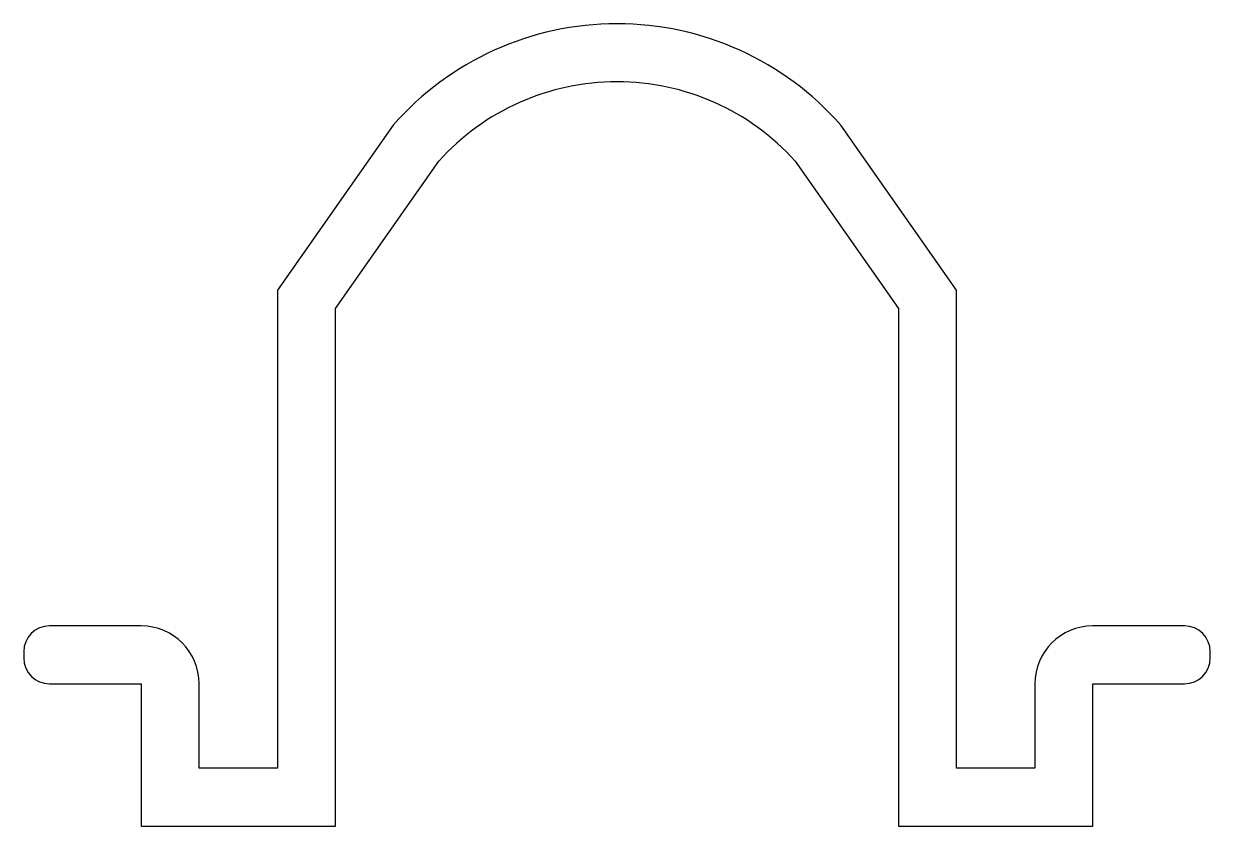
# Model space of a CAD drawing. Extents: x -18.4 to 17.9, y 6.8 to 31.4.
import ezdxf

# ---------------------------------------------------------------- set-up
doc = ezdxf.new("R2010")
doc.units = 0
doc.layers.get('0').update_dxf_attribs({"linetype": 'CONTINUOUS'})

msp = doc.modelspace()

# ---------------------------------------------------------------- linework, layer by layer
for p, q in [((-7.118, 28.289), (-10.661, 23.229)), ((10.149, 23.229), (6.605, 28.289)), ((-8.883, 22.669), (-5.721, 27.186)), ((5.208, 27.186), (8.371, 22.669)), ((-10.661, 23.229), (-10.661, 8.574)), ((10.149, 8.574), (10.149, 23.229)), ((-8.883, 6.796), (-8.883, 22.669)), ((8.371, 22.669), (8.371, 6.796)), ((-14.846, 12.94), (-17.653, 12.94)), ((17.14, 12.94), (14.333, 12.94)), ((-18.446, 12.146), (-18.446, 11.956)), ((17.934, 11.956), (17.934, 12.146)), ((-17.653, 11.162), (-14.846, 11.162)), ((-14.846, 11.162), (-14.846, 6.796)), ((-13.068, 8.574), (-13.068, 11.162)), ((12.555, 11.162), (12.555, 8.574)), ((14.333, 6.796), (14.333, 11.162)), ((14.333, 11.162), (17.14, 11.162)), ((-10.661, 8.574), (-13.068, 8.574)), ((12.555, 8.574), (10.149, 8.574)), ((-14.846, 6.796), (-8.883, 6.796)), ((8.371, 6.796), (14.333, 6.796))]:
    msp.add_line(p, q)
for centre, radius, start, end in [((-0.256, 22.27), 9.128, 90, 138.7402), ((-0.256, 22.27), 9.128, 41.2598, 90), ((-0.256, 22.27), 7.35, 90, 138.0232), ((-0.256, 22.27), 7.35, 41.9768, 90), ((-17.653, 12.146), 0.794, 90, 180), ((-14.846, 11.162), 1.778, 0, 90), ((14.333, 11.162), 1.778, 90, 180), ((17.14, 12.146), 0.794, 0, 90), ((-17.653, 11.956), 0.794, 180, 270), ((17.14, 11.956), 0.794, 270, 0)]:
    msp.add_arc(centre, radius, start, end)

doc.saveas('drawing.dxf')
